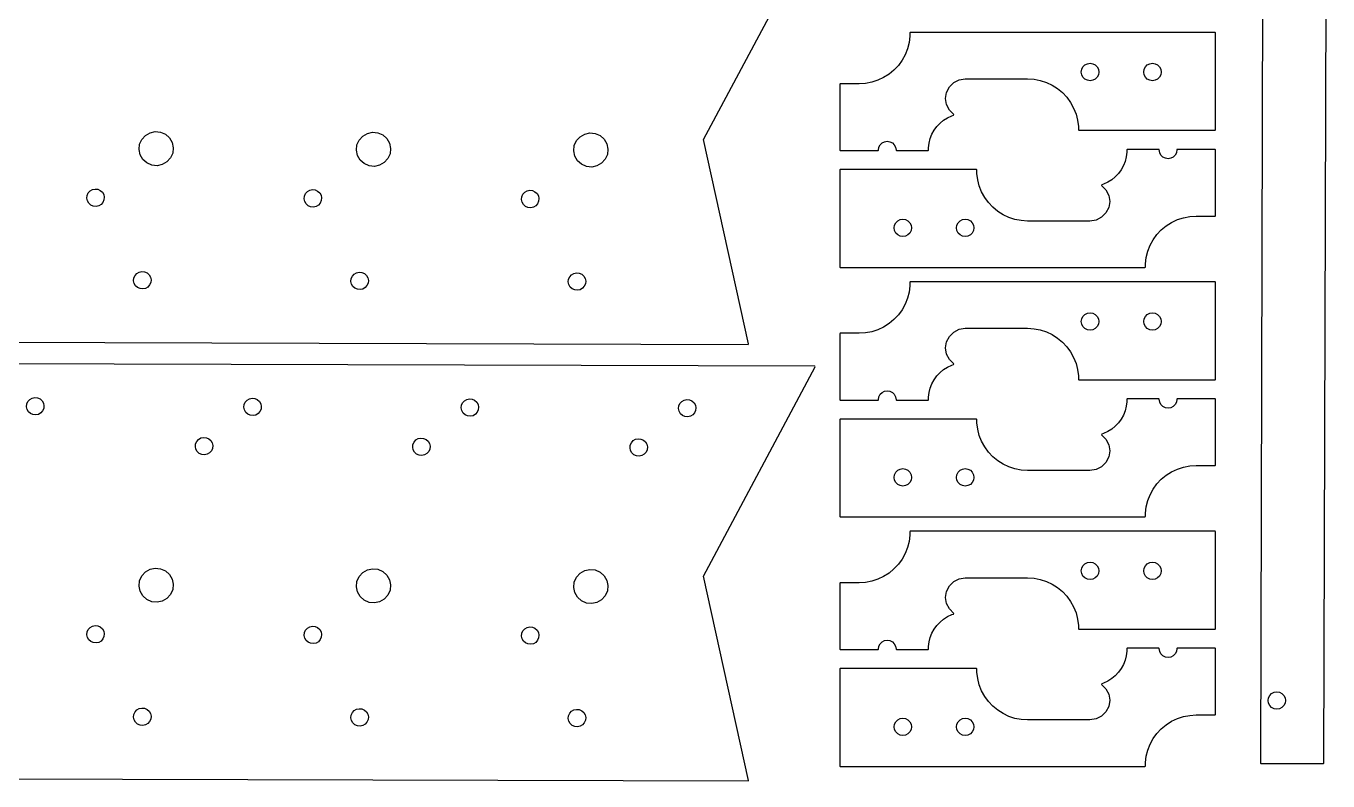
# Model space of a CAD drawing. Header units: metres. Extents: x 5 to 408, y 9 to 287.
# Drawn here: x 199.5 to 408.1, y 8.8 to 129.9 of the extents above; entities that cross this region are included whole.
import ezdxf

# ---------------------------------------------------------------- set-up
doc = ezdxf.new("R2010")
doc.units = ezdxf.units.M

msp = doc.modelspace()

# ---------------------------------------------------------------- linework, layer by layer
for p, q in [((397.929, 221.768), (397.292, 11.686)), ((407.492, 11.6551), (408.129, 221.737)), ((308.056, 111.654), (325.942, 145.211)), ((341.134, 128.238), (341.005, 127.223)), ((341.192, 128.85), (341.134, 128.791)), ((341.134, 128.791), (341.134, 128.238)), ((390.041, 128.85), (341.192, 128.85)), ((390.1, 128.791), (390.041, 128.85)), ((390.1, 113.209), (390.1, 128.791)), ((340.374, 125.28), (339.881, 124.383)), ((340.751, 126.232), (340.374, 125.28)), ((341.005, 127.223), (340.751, 126.232)), ((339.28, 123.555), (338.579, 122.809)), ((339.881, 124.383), (339.28, 123.555)), ((368.67, 122.932), (368.868, 123.322)), ((368.868, 123.322), (369.178, 123.632)), ((369.178, 123.632), (369.568, 123.83)), ((369.568, 123.83), (370, 123.899)), ((370, 123.899), (370.432, 123.83)), ((370.432, 123.83), (370.822, 123.632)), ((370.822, 123.632), (371.132, 123.322)), ((371.132, 123.322), (371.33, 122.932)), ((378.67, 122.932), (378.868, 123.322)), ((378.868, 123.322), (379.178, 123.632)), ((379.178, 123.632), (379.568, 123.83)), ((379.568, 123.83), (380, 123.899)), ((380, 123.899), (380.432, 123.83)), ((380.432, 123.83), (380.822, 123.632)), ((380.822, 123.632), (381.132, 123.322)), ((381.132, 123.322), (381.33, 122.932)), ((336, 121.173), (335.027, 120.856)), ((336.926, 121.608), (336, 121.173)), ((337.79, 122.157), (336.926, 121.608)), ((338.579, 122.809), (337.79, 122.157)), ((348.149, 120.797), (349.027, 121.245)), ((349.027, 121.245), (350.008, 121.4)), ((350.008, 121.4), (359.997, 121.4)), ((359.997, 121.4), (361.021, 121.336)), ((361.021, 121.336), (362.027, 121.144)), ((362.027, 121.144), (363, 120.827)), ((368.601, 122.5), (368.67, 122.932)), ((368.67, 122.068), (368.601, 122.5)), ((368.868, 121.678), (368.67, 122.068)), ((369.178, 121.368), (368.868, 121.678)), ((369.568, 121.17), (369.178, 121.368)), ((370, 121.101), (369.568, 121.17)), ((370.432, 121.17), (370, 121.101)), ((370.822, 121.368), (370.432, 121.17)), ((371.132, 121.678), (370.822, 121.368)), ((371.33, 122.068), (371.132, 121.678)), ((371.33, 122.932), (371.399, 122.5)), ((371.399, 122.5), (371.33, 122.068)), ((378.601, 122.5), (378.67, 122.932)), ((378.67, 122.068), (378.601, 122.5)), ((378.868, 121.678), (378.67, 122.068)), ((379.178, 121.368), (378.868, 121.678)), ((379.568, 121.17), (379.178, 121.368)), ((380, 121.101), (379.568, 121.17)), ((380.432, 121.17), (380, 121.101)), ((380.822, 121.368), (380.432, 121.17)), ((381.132, 121.678), (380.822, 121.368)), ((381.33, 122.068), (381.132, 121.678)), ((381.33, 122.932), (381.399, 122.5)), ((381.399, 122.5), (381.33, 122.068)), ((329.959, 120.6), (329.9, 120.541)), ((329.9, 120.541), (329.9, 109.959)), ((332.997, 120.6), (329.959, 120.6)), ((334.021, 120.664), (332.997, 120.6)), ((335.027, 120.856), (334.021, 120.664)), ((346.851, 118.25), (347.005, 119.223)), ((347.005, 119.223), (347.453, 120.101)), ((347.453, 120.101), (348.149, 120.797)), ((363, 120.827), (363.926, 120.392)), ((363.926, 120.392), (364.79, 119.843)), ((364.79, 119.843), (365.579, 119.191)), ((365.579, 119.191), (366.279, 118.445)), ((347.005, 117.277), (346.851, 118.25)), ((347.453, 116.399), (347.005, 117.277)), ((366.279, 118.445), (366.881, 117.617)), ((366.881, 117.617), (367.374, 116.72)), ((345.961, 114.301), (346.532, 114.773)), ((346.532, 114.773), (347.158, 115.17)), ((347.158, 115.17), (347.828, 115.485)), ((348.159, 115.693), (347.453, 116.399)), ((347.828, 115.485), (348.132, 115.584)), ((348.132, 115.584), (348.159, 115.693)), ((367.374, 116.72), (367.751, 115.768)), ((367.751, 115.768), (368.005, 114.777)), ((368.005, 114.777), (368.134, 113.762)), ((218.619, 112.341), (219.362, 112.77)), ((219.362, 112.77), (220.201, 112.949)), ((220.201, 112.949), (221.053, 112.859)), ((221.053, 112.859), (221.837, 112.51)), ((254.19, 112.665), (255.029, 112.843)), ((255.029, 112.843), (255.881, 112.753)), ((255.881, 112.753), (256.665, 112.404)), ((289.018, 112.559), (289.856, 112.737)), ((289.856, 112.737), (290.709, 112.648)), ((344.662, 112.512), (345.019, 113.161)), ((345.019, 113.161), (345.454, 113.761)), ((345.454, 113.761), (345.961, 114.301)), ((368.134, 113.762), (368.134, 113.209)), ((368.134, 113.209), (368.192, 113.15)), ((368.192, 113.15), (390.041, 113.15)), ((390.041, 113.15), (390.1, 113.209)), ((217.607, 110.068), (217.696, 110.921)), ((217.696, 110.921), (218.045, 111.704)), ((218.045, 111.704), (218.619, 112.341)), ((221.837, 112.51), (222.474, 111.936)), ((222.474, 111.936), (222.903, 111.193)), ((222.903, 111.193), (223.081, 110.355)), ((252.435, 109.962), (252.524, 110.815)), ((252.524, 110.815), (252.873, 111.599)), ((252.873, 111.599), (253.447, 112.236)), ((253.447, 112.236), (254.19, 112.665)), ((256.665, 112.404), (257.302, 111.831)), ((257.302, 111.831), (257.731, 111.088)), ((257.731, 111.088), (257.909, 110.249)), ((287.263, 109.856), (287.352, 110.709)), ((287.352, 110.709), (287.701, 111.493)), ((287.701, 111.493), (288.275, 112.13)), ((288.275, 112.13), (289.018, 112.559)), ((290.709, 112.648), (291.493, 112.299)), ((291.493, 112.299), (292.13, 111.725)), ((292.13, 111.725), (292.559, 110.982)), ((292.559, 110.982), (292.737, 110.143)), ((315.281, 78.8888), (308.056, 111.654)), ((336.17, 110.432), (336.368, 110.822)), ((336.368, 110.822), (336.678, 111.132)), ((336.678, 111.132), (337.068, 111.33)), ((337.068, 111.33), (337.5, 111.399)), ((337.5, 111.399), (337.932, 111.33)), ((337.932, 111.33), (338.322, 111.132)), ((338.322, 111.132), (338.632, 110.822)), ((338.632, 110.822), (338.83, 110.432)), ((344.112, 110.37), (344.205, 111.105)), ((344.205, 111.105), (344.389, 111.823)), ((344.389, 111.823), (344.662, 112.512)), ((217.785, 109.229), (217.607, 110.068)), ((218.214, 108.486), (217.785, 109.229)), ((222.643, 108.718), (222.069, 108.081)), ((222.992, 109.502), (222.643, 108.718)), ((223.081, 110.355), (222.992, 109.502)), ((252.613, 109.123), (252.435, 109.962)), ((253.042, 108.38), (252.613, 109.123)), ((257.471, 108.613), (256.897, 107.975)), ((257.82, 109.396), (257.471, 108.613)), ((257.909, 110.249), (257.82, 109.396)), ((287.441, 109.018), (287.263, 109.856)), ((287.87, 108.275), (287.441, 109.018)), ((292.299, 108.507), (291.725, 107.87)), ((292.648, 109.291), (292.299, 108.507)), ((292.737, 110.143), (292.648, 109.291)), ((329.9, 109.959), (329.959, 109.9)), ((329.959, 109.9), (336.037, 109.9)), ((336.037, 109.9), (336.093, 109.948)), ((336.093, 109.948), (336.17, 110.432)), ((338.83, 110.432), (338.907, 109.948)), ((338.907, 109.948), (338.963, 109.9)), ((338.963, 109.9), (344.053, 109.9)), ((344.053, 109.9), (344.112, 109.959)), ((344.112, 109.959), (344.112, 110.37)), ((375.795, 108.895), (375.611, 108.177)), ((375.888, 109.63), (375.795, 108.895)), ((375.947, 110.1), (375.888, 110.041)), ((375.888, 110.041), (375.888, 109.63)), ((381.037, 110.1), (375.947, 110.1)), ((381.093, 110.052), (381.037, 110.1)), ((381.17, 109.568), (381.093, 110.052)), ((381.368, 109.178), (381.17, 109.568)), ((381.678, 108.868), (381.368, 109.178)), ((382.068, 108.67), (381.678, 108.868)), ((382.5, 108.601), (382.068, 108.67)), ((382.932, 108.67), (382.5, 108.601)), ((383.322, 108.868), (382.932, 108.67)), ((383.632, 109.178), (383.322, 108.868)), ((383.83, 109.568), (383.632, 109.178)), ((383.907, 110.052), (383.83, 109.568)), ((383.963, 110.1), (383.907, 110.052)), ((390.041, 110.1), (383.963, 110.1)), ((390.1, 110.041), (390.041, 110.1)), ((390.1, 99.4586), (390.1, 110.041)), ((218.851, 107.912), (218.214, 108.486)), ((219.635, 107.563), (218.851, 107.912)), ((220.488, 107.474), (219.635, 107.563)), ((221.326, 107.652), (220.488, 107.474)), ((222.069, 108.081), (221.326, 107.652)), ((253.679, 107.807), (253.042, 108.38)), ((254.463, 107.458), (253.679, 107.807)), ((255.316, 107.368), (254.463, 107.458)), ((256.154, 107.546), (255.316, 107.368)), ((256.897, 107.975), (256.154, 107.546)), ((288.507, 107.701), (287.87, 108.275)), ((289.291, 107.352), (288.507, 107.701)), ((290.143, 107.263), (289.291, 107.352)), ((290.982, 107.441), (290.143, 107.263)), ((291.725, 107.87), (290.982, 107.441)), ((329.959, 106.85), (329.9, 106.791)), ((329.9, 106.791), (329.9, 91.2086)), ((351.808, 106.85), (329.959, 106.85)), ((351.866, 106.791), (351.808, 106.85)), ((351.866, 106.238), (351.866, 106.791)), ((374.981, 106.839), (374.546, 106.239)), ((375.338, 107.488), (374.981, 106.839)), ((375.611, 108.177), (375.338, 107.488)), ((351.995, 105.223), (351.866, 106.238)), ((352.249, 104.232), (351.995, 105.223)), ((371.868, 104.416), (371.841, 104.307)), ((372.172, 104.515), (371.868, 104.416)), ((372.842, 104.83), (372.172, 104.515)), ((373.468, 105.227), (372.842, 104.83)), ((374.039, 105.699), (373.468, 105.227)), ((374.546, 106.239), (374.039, 105.699)), ((209.233, 102.271), (209.279, 102.707)), ((209.324, 101.843), (209.233, 102.271)), ((209.279, 102.707), (209.457, 103.106)), ((209.457, 103.106), (209.749, 103.432)), ((209.749, 103.432), (210.128, 103.65)), ((210.128, 103.65), (210.556, 103.741)), ((210.556, 103.741), (210.992, 103.696)), ((210.992, 103.696), (211.392, 103.518)), ((211.392, 103.518), (211.717, 103.225)), ((211.717, 103.225), (211.936, 102.846)), ((211.936, 102.846), (212.027, 102.418)), ((212.027, 102.418), (211.981, 101.983)), ((244.061, 102.166), (244.107, 102.601)), ((244.107, 102.601), (244.285, 103.001)), ((244.285, 103.001), (244.577, 103.326)), ((244.577, 103.326), (244.956, 103.545)), ((244.956, 103.545), (245.384, 103.636)), ((245.384, 103.636), (245.82, 103.59)), ((245.82, 103.59), (246.22, 103.412)), ((246.22, 103.412), (246.545, 103.119)), ((246.545, 103.119), (246.764, 102.74)), ((246.764, 102.74), (246.855, 102.312)), ((246.855, 102.312), (246.809, 101.877)), ((278.889, 102.06), (278.935, 102.496)), ((278.935, 102.496), (279.113, 102.895)), ((279.113, 102.895), (279.405, 103.221)), ((279.405, 103.221), (279.784, 103.439)), ((279.784, 103.439), (280.212, 103.53)), ((280.212, 103.53), (280.648, 103.485)), ((280.648, 103.485), (281.048, 103.307)), ((281.048, 103.307), (281.373, 103.014)), ((281.373, 103.014), (281.592, 102.635)), ((281.592, 102.635), (281.683, 102.207)), ((352.626, 103.28), (352.249, 104.232)), ((353.119, 102.383), (352.626, 103.28)), ((353.721, 101.555), (353.119, 102.383)), ((371.841, 104.307), (372.547, 103.601)), ((372.547, 103.601), (372.995, 102.723)), ((372.995, 102.723), (373.149, 101.75)), ((209.543, 101.464), (209.324, 101.843)), ((209.868, 101.172), (209.543, 101.464)), ((210.268, 100.994), (209.868, 101.172)), ((210.703, 100.948), (210.268, 100.994)), ((211.131, 101.039), (210.703, 100.948)), ((211.51, 101.258), (211.131, 101.039)), ((211.803, 101.583), (211.51, 101.258)), ((211.981, 101.983), (211.803, 101.583)), ((244.152, 101.738), (244.061, 102.166)), ((244.371, 101.359), (244.152, 101.738)), ((244.696, 101.066), (244.371, 101.359)), ((245.096, 100.888), (244.696, 101.066)), ((245.531, 100.842), (245.096, 100.888)), ((245.959, 100.933), (245.531, 100.842)), ((246.338, 101.152), (245.959, 100.933)), ((246.631, 101.477), (246.338, 101.152)), ((246.809, 101.877), (246.631, 101.477)), ((278.98, 101.632), (278.889, 102.06)), ((279.199, 101.253), (278.98, 101.632)), ((279.524, 100.96), (279.199, 101.253)), ((279.924, 100.782), (279.524, 100.96)), ((280.359, 100.737), (279.924, 100.782)), ((280.787, 100.828), (280.359, 100.737)), ((281.166, 101.046), (280.787, 100.828)), ((281.459, 101.372), (281.166, 101.046)), ((281.637, 101.771), (281.459, 101.372)), ((281.683, 102.207), (281.637, 101.771)), ((354.421, 100.809), (353.721, 101.555)), ((355.21, 100.157), (354.421, 100.809)), ((356.074, 99.6083), (355.21, 100.157)), ((372.995, 100.777), (372.547, 99.8992)), ((373.149, 101.75), (372.995, 100.777)), ((338.67, 97.9323), (338.868, 98.3222)), ((338.868, 98.3222), (339.178, 98.6316)), ((339.178, 98.6316), (339.568, 98.8303)), ((339.568, 98.8303), (340, 98.8988)), ((340, 98.8988), (340.432, 98.8303)), ((340.432, 98.8303), (340.822, 98.6316)), ((340.822, 98.6316), (341.132, 98.3222)), ((341.132, 98.3222), (341.33, 97.9323)), ((348.67, 97.9323), (348.868, 98.3222)), ((348.868, 98.3222), (349.178, 98.6316)), ((349.178, 98.6316), (349.568, 98.8303)), ((349.568, 98.8303), (350, 98.8988)), ((350, 98.8988), (350.432, 98.8303)), ((350.432, 98.8303), (350.822, 98.6316)), ((350.822, 98.6316), (351.132, 98.3222)), ((351.132, 98.3222), (351.33, 97.9323)), ((357, 99.1725), (356.074, 99.6083)), ((357.973, 98.8563), (357, 99.1725)), ((358.979, 98.6645), (357.973, 98.8563)), ((360.003, 98.6), (358.979, 98.6645)), ((369.992, 98.6), (360.003, 98.6)), ((370.973, 98.7554), (369.992, 98.6)), ((371.851, 99.2026), (370.973, 98.7554)), ((372.547, 99.8992), (371.851, 99.2026)), ((382.21, 97.8433), (383.074, 98.3917)), ((383.074, 98.3917), (384, 98.8275)), ((384, 98.8275), (384.973, 99.1438)), ((384.973, 99.1438), (385.979, 99.3355)), ((385.979, 99.3355), (387.003, 99.4)), ((387.003, 99.4), (390.041, 99.4)), ((390.041, 99.4), (390.1, 99.4586)), ((338.601, 97.5), (338.67, 97.9323)), ((338.67, 97.0677), (338.601, 97.5)), ((338.868, 96.6779), (338.67, 97.0677)), ((339.178, 96.3684), (338.868, 96.6779)), ((339.568, 96.1697), (339.178, 96.3684)), ((340, 96.1012), (339.568, 96.1697)), ((340.432, 96.1697), (340, 96.1012)), ((340.822, 96.3684), (340.432, 96.1697)), ((341.132, 96.6779), (340.822, 96.3684)), ((341.33, 97.0677), (341.132, 96.6779)), ((341.33, 97.9323), (341.399, 97.5)), ((341.399, 97.5), (341.33, 97.0677)), ((348.601, 97.5), (348.67, 97.9323)), ((348.67, 97.0677), (348.601, 97.5)), ((348.868, 96.6779), (348.67, 97.0677)), ((349.178, 96.3684), (348.868, 96.6779)), ((349.568, 96.1697), (349.178, 96.3684)), ((350, 96.1012), (349.568, 96.1697)), ((350.432, 96.1697), (350, 96.1012)), ((350.822, 96.3684), (350.432, 96.1697)), ((351.132, 96.6779), (350.822, 96.3684)), ((351.33, 97.0677), (351.132, 96.6779)), ((351.33, 97.9323), (351.399, 97.5)), ((351.399, 97.5), (351.33, 97.0677)), ((380.119, 95.6169), (380.72, 96.4449)), ((380.72, 96.4449), (381.421, 97.1909)), ((381.421, 97.1909), (382.21, 97.8433)), ((379.249, 93.7685), (379.626, 94.72)), ((379.626, 94.72), (380.119, 95.6169)), ((378.866, 91.7618), (378.995, 92.7771)), ((378.995, 92.7771), (379.249, 93.7685)), ((216.776, 89.4762), (216.954, 89.876)), ((216.954, 89.876), (217.246, 90.2011)), ((217.246, 90.2011), (217.625, 90.42)), ((217.625, 90.42), (218.053, 90.511)), ((218.053, 90.511), (218.489, 90.4652)), ((218.489, 90.4652), (218.888, 90.2872)), ((218.888, 90.2872), (219.214, 89.9944)), ((219.214, 89.9944), (219.432, 89.6154)), ((251.604, 89.3706), (251.782, 89.7704)), ((251.782, 89.7704), (252.074, 90.0956)), ((252.074, 90.0956), (252.453, 90.3144)), ((252.453, 90.3144), (252.881, 90.4054)), ((252.881, 90.4054), (253.317, 90.3596)), ((253.317, 90.3596), (253.716, 90.1816)), ((253.716, 90.1816), (254.042, 89.8888)), ((254.042, 89.8888), (254.26, 89.5098)), ((286.61, 89.6649), (286.902, 89.99)), ((286.902, 89.99), (287.281, 90.2089)), ((287.281, 90.2089), (287.709, 90.2999)), ((287.709, 90.2999), (288.145, 90.2541)), ((288.145, 90.2541), (288.544, 90.0761)), ((288.544, 90.0761), (288.87, 89.7833)), ((288.87, 89.7833), (289.088, 89.4042)), ((329.9, 91.2086), (329.959, 91.15)), ((329.959, 91.15), (378.808, 91.15)), ((378.808, 91.15), (378.866, 91.2086)), ((378.866, 91.2086), (378.866, 91.7618)), ((216.73, 89.0409), (216.776, 89.4762)), ((216.821, 88.6129), (216.73, 89.0409)), ((217.04, 88.2338), (216.821, 88.6129)), ((217.365, 87.9411), (217.04, 88.2338)), ((217.765, 87.763), (217.365, 87.9411)), ((218.2, 87.7173), (217.765, 87.763)), ((218.628, 87.8083), (218.2, 87.7173)), ((219.007, 88.0271), (218.628, 87.8083)), ((219.3, 88.3523), (219.007, 88.0271)), ((219.478, 88.7521), (219.3, 88.3523)), ((219.432, 89.6154), (219.523, 89.1874)), ((219.523, 89.1874), (219.478, 88.7521)), ((251.558, 88.9353), (251.604, 89.3706)), ((251.649, 88.5073), (251.558, 88.9353)), ((251.868, 88.1283), (251.649, 88.5073)), ((252.193, 87.8355), (251.868, 88.1283)), ((252.593, 87.6575), (252.193, 87.8355)), ((253.028, 87.6117), (252.593, 87.6575)), ((253.456, 87.7027), (253.028, 87.6117)), ((253.835, 87.9215), (253.456, 87.7027)), ((254.128, 88.2467), (253.835, 87.9215)), ((254.306, 88.6465), (254.128, 88.2467)), ((254.26, 89.5098), (254.351, 89.0818)), ((254.351, 89.0818), (254.306, 88.6465)), ((286.386, 88.8298), (286.432, 89.265)), ((286.477, 88.4017), (286.386, 88.8298)), ((286.432, 89.265), (286.61, 89.6649)), ((286.696, 88.0227), (286.477, 88.4017)), ((287.021, 87.7299), (286.696, 88.0227)), ((287.421, 87.5519), (287.021, 87.7299)), ((288.663, 87.816), (288.284, 87.5972)), ((288.956, 88.1412), (288.663, 87.816)), ((289.134, 88.541), (288.956, 88.1412)), ((289.088, 89.4042), (289.179, 88.9762)), ((289.179, 88.9762), (289.134, 88.541)), ((341.134, 88.2382), (341.005, 87.2229)), ((341.192, 88.85), (341.134, 88.7914)), ((341.134, 88.7914), (341.134, 88.2382)), ((390.041, 88.85), (341.192, 88.85)), ((390.1, 88.7914), (390.041, 88.85)), ((390.1, 73.2086), (390.1, 88.7914)), ((287.856, 87.5062), (287.421, 87.5519)), ((288.284, 87.5972), (287.856, 87.5062)), ((340.751, 86.2315), (340.374, 85.28)), ((341.005, 87.2229), (340.751, 86.2315)), ((339.28, 83.5551), (338.579, 82.8091)), ((339.881, 84.3831), (339.28, 83.5551)), ((340.374, 85.28), (339.881, 84.3831)), ((368.868, 83.3221), (369.178, 83.6316)), ((369.178, 83.6316), (369.568, 83.8303)), ((369.568, 83.8303), (370, 83.8988)), ((370, 83.8988), (370.432, 83.8303)), ((370.432, 83.8303), (370.822, 83.6316)), ((370.822, 83.6316), (371.132, 83.3221)), ((378.868, 83.3221), (379.178, 83.6316)), ((379.178, 83.6316), (379.568, 83.8303)), ((379.568, 83.8303), (380, 83.8988)), ((380, 83.8988), (380.432, 83.8303)), ((380.432, 83.8303), (380.822, 83.6316)), ((380.822, 83.6316), (381.132, 83.3221)), ((336.926, 81.6083), (336, 81.1725)), ((337.79, 82.1567), (336.926, 81.6083)), ((338.579, 82.8091), (337.79, 82.1567)), ((349.027, 81.2446), (350.008, 81.4)), ((350.008, 81.4), (359.997, 81.4)), ((359.997, 81.4), (361.021, 81.3355)), ((368.601, 82.5), (368.67, 82.9323)), ((368.67, 82.0677), (368.601, 82.5)), ((368.67, 82.9323), (368.868, 83.3221)), ((368.868, 81.6778), (368.67, 82.0677)), ((369.178, 81.3684), (368.868, 81.6778)), ((371.132, 81.6778), (370.822, 81.3684)), ((371.132, 83.3221), (371.33, 82.9323)), ((371.33, 82.0677), (371.132, 81.6778)), ((371.33, 82.9323), (371.399, 82.5)), ((371.399, 82.5), (371.33, 82.0677)), ((378.601, 82.5), (378.67, 82.9323)), ((378.67, 82.0677), (378.601, 82.5)), ((378.67, 82.9323), (378.868, 83.3221)), ((378.868, 81.6778), (378.67, 82.0677)), ((379.178, 81.3684), (378.868, 81.6778)), ((381.132, 81.6778), (380.822, 81.3684)), ((381.132, 83.3221), (381.33, 82.9323)), ((381.33, 82.0677), (381.132, 81.6778)), ((381.33, 82.9323), (381.399, 82.5)), ((381.399, 82.5), (381.33, 82.0677)), ((31.3663, 79.6743), (315.221, 78.814)), ((329.959, 80.6), (329.9, 80.5414)), ((329.9, 80.5414), (329.9, 69.9586)), ((332.997, 80.6), (329.959, 80.6)), ((334.021, 80.6645), (332.997, 80.6)), ((335.027, 80.8562), (334.021, 80.6645)), ((336, 81.1725), (335.027, 80.8562)), ((347.005, 79.223), (347.453, 80.1008)), ((347.453, 80.1008), (348.149, 80.7974)), ((348.149, 80.7974), (349.027, 81.2446)), ((361.021, 81.3355), (362.027, 81.1437)), ((362.027, 81.1437), (363, 80.8275)), ((363, 80.8275), (363.926, 80.3917)), ((363.926, 80.3917), (364.79, 79.8433)), ((364.79, 79.8433), (365.579, 79.1909)), ((369.568, 81.1697), (369.178, 81.3684)), ((370, 81.1012), (369.568, 81.1697)), ((370.432, 81.1697), (370, 81.1012)), ((370.822, 81.3684), (370.432, 81.1697)), ((379.568, 81.1697), (379.178, 81.3684)), ((380, 81.1012), (379.568, 81.1697)), ((380.432, 81.1697), (380, 81.1012)), ((380.822, 81.3684), (380.432, 81.1697)), ((315.221, 78.814), (315.281, 78.8888)), ((346.851, 78.25), (347.005, 79.223)), ((347.005, 77.2769), (346.851, 78.25)), ((347.453, 76.3992), (347.005, 77.2769)), ((365.579, 79.1909), (366.279, 78.4449)), ((366.279, 78.4449), (366.881, 77.6169)), ((366.881, 77.6169), (367.374, 76.72)), ((325.884, 75.3076), (48.4763, 76.1485)), ((308.056, 41.6539), (325.942, 75.2107)), ((325.942, 75.2107), (325.884, 75.3076)), ((346.532, 74.773), (347.158, 75.17)), ((347.158, 75.17), (347.828, 75.4855)), ((348.159, 75.6933), (347.453, 76.3992)), ((347.828, 75.4855), (348.132, 75.5843)), ((348.132, 75.5843), (348.159, 75.6933)), ((367.374, 76.72), (367.751, 75.7685)), ((367.751, 75.7685), (368.005, 74.7771)), ((344.662, 72.512), (345.019, 73.1613)), ((345.019, 73.1613), (345.454, 73.7607)), ((345.454, 73.7607), (345.961, 74.3007)), ((345.961, 74.3007), (346.532, 74.773)), ((368.005, 74.7771), (368.134, 73.7618)), ((368.134, 73.7618), (368.134, 73.2086)), ((368.134, 73.2086), (368.192, 73.15)), ((368.192, 73.15), (390.041, 73.15)), ((390.041, 73.15), (390.1, 73.2086)), ((336.368, 70.8221), (336.678, 71.1316)), ((336.678, 71.1316), (337.068, 71.3303)), ((337.068, 71.3303), (337.5, 71.3988)), ((337.5, 71.3988), (337.932, 71.3303)), ((337.932, 71.3303), (338.322, 71.1316)), ((338.322, 71.1316), (338.632, 70.8221)), ((344.112, 70.3705), (344.205, 71.1055)), ((344.205, 71.1055), (344.389, 71.8232)), ((344.389, 71.8232), (344.662, 72.512)), ((199.567, 68.8374), (199.613, 69.2726)), ((199.613, 69.2726), (199.791, 69.6724)), ((199.791, 69.6724), (200.084, 69.9976)), ((200.084, 69.9976), (200.463, 70.2165)), ((200.463, 70.2165), (200.891, 70.3074)), ((200.891, 70.3074), (201.326, 70.2617)), ((201.326, 70.2617), (201.726, 70.0837)), ((201.726, 70.0837), (202.051, 69.7909)), ((202.051, 69.7909), (202.27, 69.4118)), ((202.27, 69.4118), (202.361, 68.9838)), ((202.361, 68.9838), (202.315, 68.5486)), ((234.395, 68.7318), (234.441, 69.1671)), ((234.441, 69.1671), (234.619, 69.5669)), ((234.619, 69.5669), (234.912, 69.8921)), ((234.912, 69.8921), (235.291, 70.1109)), ((235.291, 70.1109), (235.719, 70.2019)), ((235.719, 70.2019), (236.154, 70.1561)), ((236.154, 70.1561), (236.554, 69.9781)), ((236.554, 69.9781), (236.879, 69.6853)), ((236.879, 69.6853), (237.098, 69.3063)), ((237.098, 69.3063), (237.189, 68.8783)), ((237.189, 68.8783), (237.143, 68.443)), ((269.223, 68.6262), (269.269, 69.0615)), ((269.269, 69.0615), (269.447, 69.4613)), ((269.447, 69.4613), (269.74, 69.7865)), ((269.74, 69.7865), (270.119, 70.0054)), ((270.119, 70.0054), (270.547, 70.0963)), ((270.547, 70.0963), (270.982, 70.0506)), ((270.982, 70.0506), (271.382, 69.8726)), ((271.382, 69.8726), (271.707, 69.5798)), ((271.707, 69.5798), (271.926, 69.2007)), ((271.926, 69.2007), (272.017, 68.7727)), ((304.051, 68.5207), (304.097, 68.9559)), ((304.097, 68.9559), (304.275, 69.3558)), ((304.275, 69.3558), (304.568, 69.6809)), ((304.568, 69.6809), (304.947, 69.8998)), ((304.947, 69.8998), (305.375, 69.9908)), ((305.375, 69.9908), (305.81, 69.945)), ((305.81, 69.945), (306.21, 69.767)), ((306.21, 69.767), (306.535, 69.4742)), ((306.535, 69.4742), (306.754, 69.0951)), ((306.754, 69.0951), (306.845, 68.6672)), ((329.9, 69.9586), (329.959, 69.9)), ((329.959, 69.9), (336.037, 69.9)), ((336.037, 69.9), (336.093, 69.9479)), ((336.093, 69.9479), (336.17, 70.4323)), ((336.17, 70.4323), (336.368, 70.8221)), ((338.632, 70.8221), (338.83, 70.4323)), ((338.83, 70.4323), (338.907, 69.9479)), ((338.907, 69.9479), (338.963, 69.9)), ((338.963, 69.9), (344.053, 69.9)), ((344.053, 69.9), (344.112, 69.9586)), ((344.112, 69.9586), (344.112, 70.3705)), ((375.795, 68.8945), (375.611, 68.1768)), ((375.888, 69.6295), (375.795, 68.8945)), ((375.947, 70.1), (375.888, 70.0414)), ((375.888, 70.0414), (375.888, 69.6295)), ((381.037, 70.1), (375.947, 70.1)), ((381.093, 70.0521), (381.037, 70.1)), ((381.17, 69.5677), (381.093, 70.0521)), ((381.368, 69.1779), (381.17, 69.5677)), ((381.678, 68.8684), (381.368, 69.1779)), ((382.068, 68.6697), (381.678, 68.8684)), ((383.322, 68.8684), (382.932, 68.6697)), ((383.632, 69.1779), (383.322, 68.8684)), ((383.83, 69.5677), (383.632, 69.1779)), ((383.907, 70.0521), (383.83, 69.5677)), ((383.963, 70.1), (383.907, 70.0521)), ((390.041, 70.1), (383.963, 70.1)), ((390.1, 70.0414), (390.041, 70.1)), ((390.1, 59.4586), (390.1, 70.0414)), ((199.658, 68.4094), (199.567, 68.8374)), ((199.877, 68.0303), (199.658, 68.4094)), ((200.202, 67.7375), (199.877, 68.0303)), ((200.602, 67.5595), (200.202, 67.7375)), ((201.037, 67.5138), (200.602, 67.5595)), ((201.465, 67.6048), (201.037, 67.5138)), ((201.844, 67.8236), (201.465, 67.6048)), ((202.137, 68.1488), (201.844, 67.8236)), ((202.315, 68.5486), (202.137, 68.1488)), ((234.486, 68.3038), (234.395, 68.7318)), ((234.705, 67.9248), (234.486, 68.3038)), ((235.03, 67.632), (234.705, 67.9248)), ((235.43, 67.454), (235.03, 67.632)), ((235.865, 67.4082), (235.43, 67.454)), ((236.293, 67.4992), (235.865, 67.4082)), ((236.672, 67.718), (236.293, 67.4992)), ((236.965, 68.0432), (236.672, 67.718)), ((237.143, 68.443), (236.965, 68.0432)), ((269.314, 68.1982), (269.223, 68.6262)), ((269.533, 67.8192), (269.314, 68.1982)), ((269.858, 67.5264), (269.533, 67.8192)), ((270.258, 67.3484), (269.858, 67.5264)), ((270.693, 67.3026), (270.258, 67.3484)), ((271.121, 67.3936), (270.693, 67.3026)), ((271.5, 67.6125), (271.121, 67.3936)), ((271.793, 67.9377), (271.5, 67.6125)), ((271.971, 68.3374), (271.793, 67.9377)), ((272.017, 68.7727), (271.971, 68.3374)), ((304.142, 68.0927), (304.051, 68.5207)), ((304.361, 67.7136), (304.142, 68.0927)), ((304.686, 67.4209), (304.361, 67.7136)), ((305.086, 67.2428), (304.686, 67.4209)), ((305.521, 67.1971), (305.086, 67.2428)), ((305.949, 67.2881), (305.521, 67.1971)), ((306.328, 67.5069), (305.949, 67.2881)), ((306.621, 67.8321), (306.328, 67.5069)), ((306.799, 68.2319), (306.621, 67.8321)), ((306.845, 68.6672), (306.799, 68.2319)), ((329.959, 66.85), (329.9, 66.7914)), ((329.9, 66.7914), (329.9, 51.2086)), ((351.808, 66.85), (329.959, 66.85)), ((351.866, 66.7914), (351.808, 66.85)), ((351.866, 66.2382), (351.866, 66.7914)), ((374.981, 66.8387), (374.546, 66.2393)), ((375.338, 67.488), (374.981, 66.8387)), ((375.611, 68.1768), (375.338, 67.488)), ((382.5, 68.6012), (382.068, 68.6697)), ((382.932, 68.6697), (382.5, 68.6012)), ((351.995, 65.2229), (351.866, 66.2382)), ((352.249, 64.2315), (351.995, 65.2229)), ((372.842, 64.83), (372.172, 64.5145)), ((373.468, 65.227), (372.842, 64.83)), ((374.039, 65.6993), (373.468, 65.227)), ((374.546, 66.2393), (374.039, 65.6993)), ((226.624, 62.4386), (226.669, 62.8739)), ((226.669, 62.8739), (226.847, 63.2737)), ((226.847, 63.2737), (227.14, 63.5989)), ((227.14, 63.5989), (227.519, 63.8177)), ((227.519, 63.8177), (227.947, 63.9087)), ((227.947, 63.9087), (228.382, 63.8629)), ((228.382, 63.8629), (228.782, 63.6849)), ((228.782, 63.6849), (229.107, 63.3921)), ((229.107, 63.3921), (229.326, 63.0131)), ((229.326, 63.0131), (229.417, 62.5851)), ((261.452, 62.333), (261.497, 62.7683)), ((261.497, 62.7683), (261.675, 63.1681)), ((261.675, 63.1681), (261.968, 63.4933)), ((261.968, 63.4933), (262.347, 63.7121)), ((262.347, 63.7121), (262.775, 63.8031)), ((262.775, 63.8031), (263.21, 63.7574)), ((263.21, 63.7574), (263.61, 63.5793)), ((263.61, 63.5793), (263.935, 63.2866)), ((263.935, 63.2866), (264.154, 62.9075)), ((264.154, 62.9075), (264.245, 62.4795)), ((296.28, 62.2275), (296.325, 62.6628)), ((296.325, 62.6628), (296.503, 63.0625)), ((296.503, 63.0625), (296.796, 63.3877)), ((296.796, 63.3877), (297.175, 63.6066)), ((297.175, 63.6066), (297.603, 63.6976)), ((297.603, 63.6976), (298.038, 63.6518)), ((298.038, 63.6518), (298.438, 63.4738)), ((298.438, 63.4738), (298.763, 63.181)), ((298.763, 63.181), (298.982, 62.802)), ((298.982, 62.802), (299.073, 62.3739)), ((352.626, 63.28), (352.249, 64.2315)), ((353.119, 62.3831), (352.626, 63.28)), ((371.868, 64.4157), (371.841, 64.3067)), ((371.841, 64.3067), (372.547, 63.6008)), ((372.172, 64.5145), (371.868, 64.4157)), ((372.547, 63.6008), (372.995, 62.7231)), ((372.995, 62.7231), (373.149, 61.75)), ((226.715, 62.0106), (226.624, 62.4386)), ((226.933, 61.6316), (226.715, 62.0106)), ((227.259, 61.3388), (226.933, 61.6316)), ((227.658, 61.1608), (227.259, 61.3388)), ((228.094, 61.115), (227.658, 61.1608)), ((228.522, 61.206), (228.094, 61.115)), ((228.901, 61.4248), (228.522, 61.206)), ((229.193, 61.75), (228.901, 61.4248)), ((229.372, 62.1498), (229.193, 61.75)), ((229.417, 62.5851), (229.372, 62.1498)), ((261.543, 61.9051), (261.452, 62.333)), ((261.761, 61.526), (261.543, 61.9051)), ((262.087, 61.2332), (261.761, 61.526)), ((262.486, 61.0552), (262.087, 61.2332)), ((262.922, 61.0094), (262.486, 61.0552)), ((263.35, 61.1004), (262.922, 61.0094)), ((263.729, 61.3193), (263.35, 61.1004)), ((264.021, 61.6444), (263.729, 61.3193)), ((264.199, 62.0443), (264.021, 61.6444)), ((264.245, 62.4795), (264.199, 62.0443)), ((296.371, 61.7995), (296.28, 62.2275)), ((296.589, 61.4204), (296.371, 61.7995)), ((296.915, 61.1276), (296.589, 61.4204)), ((297.314, 60.9496), (296.915, 61.1276)), ((297.75, 60.9039), (297.314, 60.9496)), ((298.178, 60.9949), (297.75, 60.9039)), ((298.557, 61.2137), (298.178, 60.9949)), ((298.849, 61.5389), (298.557, 61.2137)), ((299.027, 61.9387), (298.849, 61.5389)), ((299.073, 62.3739), (299.027, 61.9387)), ((353.721, 61.5551), (353.119, 62.3831)), ((354.421, 60.8091), (353.721, 61.5551)), ((355.21, 60.1567), (354.421, 60.8091)), ((372.995, 60.777), (372.547, 59.8992)), ((373.149, 61.75), (372.995, 60.777)), ((338.868, 58.3222), (339.178, 58.6316)), ((339.178, 58.6316), (339.568, 58.8303)), ((339.568, 58.8303), (340, 58.8988)), ((340, 58.8988), (340.432, 58.8303)), ((340.432, 58.8303), (340.822, 58.6316)), ((340.822, 58.6316), (341.132, 58.3222)), ((348.868, 58.3222), (349.178, 58.6316)), ((349.178, 58.6316), (349.568, 58.8303)), ((349.568, 58.8303), (350, 58.8988)), ((350, 58.8988), (350.432, 58.8303)), ((350.432, 58.8303), (350.822, 58.6316)), ((350.822, 58.6316), (351.132, 58.3222)), ((356.074, 59.6083), (355.21, 60.1567)), ((357, 59.1725), (356.074, 59.6083)), ((357.973, 58.8563), (357, 59.1725)), ((358.979, 58.6645), (357.973, 58.8563)), ((360.003, 58.6), (358.979, 58.6645)), ((369.992, 58.6), (360.003, 58.6)), ((370.973, 58.7554), (369.992, 58.6)), ((371.851, 59.2026), (370.973, 58.7554)), ((372.547, 59.8992), (371.851, 59.2026)), ((383.074, 58.3917), (384, 58.8275)), ((384, 58.8275), (384.973, 59.1438)), ((384.973, 59.1438), (385.979, 59.3355)), ((385.979, 59.3355), (387.003, 59.4)), ((387.003, 59.4), (390.041, 59.4)), ((390.041, 59.4), (390.1, 59.4586)), ((338.601, 57.5), (338.67, 57.9323)), ((338.67, 57.0677), (338.601, 57.5)), ((338.67, 57.9323), (338.868, 58.3222)), ((338.868, 56.6779), (338.67, 57.0677)), ((339.178, 56.3684), (338.868, 56.6779)), ((339.568, 56.1697), (339.178, 56.3684)), ((340.822, 56.3684), (340.432, 56.1697)), ((341.132, 56.6779), (340.822, 56.3684)), ((341.132, 58.3222), (341.33, 57.9323)), ((341.33, 57.0677), (341.132, 56.6779)), ((341.33, 57.9323), (341.399, 57.5)), ((341.399, 57.5), (341.33, 57.0677)), ((348.601, 57.5), (348.67, 57.9323)), ((348.67, 57.0677), (348.601, 57.5)), ((348.67, 57.9323), (348.868, 58.3222)), ((348.868, 56.6779), (348.67, 57.0677)), ((349.178, 56.3684), (348.868, 56.6779)), ((349.568, 56.1697), (349.178, 56.3684)), ((350.822, 56.3684), (350.432, 56.1697)), ((351.132, 56.6779), (350.822, 56.3684)), ((351.132, 58.3222), (351.33, 57.9323)), ((351.33, 57.0677), (351.132, 56.6779)), ((351.33, 57.9323), (351.399, 57.5)), ((351.399, 57.5), (351.33, 57.0677)), ((380.119, 55.6169), (380.72, 56.4449)), ((380.72, 56.4449), (381.421, 57.1909)), ((381.421, 57.1909), (382.21, 57.8433)), ((382.21, 57.8433), (383.074, 58.3917)), ((340, 56.1012), (339.568, 56.1697)), ((340.432, 56.1697), (340, 56.1012)), ((350, 56.1012), (349.568, 56.1697)), ((350.432, 56.1697), (350, 56.1012)), ((379.249, 53.7685), (379.626, 54.72)), ((379.626, 54.72), (380.119, 55.6169)), ((378.866, 51.7618), (378.995, 52.7771)), ((378.995, 52.7771), (379.249, 53.7685)), ((329.9, 51.2086), (329.959, 51.15)), ((329.959, 51.15), (378.808, 51.15)), ((378.808, 51.15), (378.866, 51.2086)), ((378.866, 51.2086), (378.866, 51.7618)), ((341.134, 48.2382), (341.005, 47.2229)), ((341.192, 48.85), (341.134, 48.7914)), ((341.134, 48.7914), (341.134, 48.2382)), ((390.041, 48.85), (341.192, 48.85)), ((390.1, 48.7914), (390.041, 48.85)), ((390.1, 33.2086), (390.1, 48.7914)), ((340.751, 46.2315), (340.374, 45.28)), ((341.005, 47.2229), (340.751, 46.2315)), ((339.881, 44.3831), (339.28, 43.5551)), ((340.374, 45.28), (339.881, 44.3831)), ((369.178, 43.6316), (369.568, 43.8303)), ((369.568, 43.8303), (370, 43.8988)), ((370, 43.8988), (370.432, 43.8303)), ((370.432, 43.8303), (370.822, 43.6316)), ((379.178, 43.6316), (379.568, 43.8303)), ((379.568, 43.8303), (380, 43.8987)), ((380, 43.8987), (380.432, 43.8303)), ((380.432, 43.8303), (380.822, 43.6316)), ((218.045, 41.7041), (218.619, 42.3414)), ((218.619, 42.3414), (219.362, 42.7702)), ((219.362, 42.7702), (220.201, 42.9485)), ((220.201, 42.9485), (221.053, 42.8589)), ((221.053, 42.8589), (221.837, 42.51)), ((221.837, 42.51), (222.474, 41.9362)), ((222.474, 41.9362), (222.903, 41.1934)), ((252.873, 41.5985), (253.447, 42.2358)), ((253.447, 42.2358), (254.19, 42.6647)), ((254.19, 42.6647), (255.029, 42.843)), ((255.029, 42.843), (255.881, 42.7533)), ((255.881, 42.7533), (256.665, 42.4045)), ((256.665, 42.4045), (257.302, 41.8306)), ((257.302, 41.8306), (257.731, 41.0879)), ((287.701, 41.493), (288.275, 42.1302)), ((288.275, 42.1302), (289.018, 42.5591)), ((289.018, 42.5591), (289.856, 42.7374)), ((289.856, 42.7374), (290.709, 42.6477)), ((290.709, 42.6477), (291.493, 42.2989)), ((291.493, 42.2989), (292.13, 41.7251)), ((337.79, 42.1567), (336.926, 41.6083)), ((338.579, 42.8091), (337.79, 42.1567)), ((339.28, 43.5551), (338.579, 42.8091)), ((368.601, 42.5), (368.67, 42.9323)), ((368.67, 42.0677), (368.601, 42.5)), ((368.67, 42.9323), (368.868, 43.3221)), ((368.868, 41.6778), (368.67, 42.0677)), ((368.868, 43.3221), (369.178, 43.6316)), ((370.822, 43.6316), (371.132, 43.3221)), ((371.132, 43.3221), (371.33, 42.9323)), ((371.33, 42.0677), (371.132, 41.6778)), ((371.33, 42.9323), (371.399, 42.5)), ((371.399, 42.5), (371.33, 42.0677)), ((378.601, 42.5), (378.67, 42.9322)), ((378.67, 42.0677), (378.601, 42.5)), ((378.67, 42.9322), (378.868, 43.3221)), ((378.868, 41.6778), (378.67, 42.0677)), ((378.868, 43.3221), (379.178, 43.6316)), ((380.822, 43.6316), (381.132, 43.3221)), ((381.132, 43.3221), (381.33, 42.9322)), ((381.33, 42.0677), (381.132, 41.6778)), ((381.33, 42.9322), (381.399, 42.5)), ((381.399, 42.5), (381.33, 42.0677)), ((217.607, 40.0676), (217.696, 40.9206)), ((217.785, 39.2288), (217.607, 40.0676)), ((217.696, 40.9206), (218.045, 41.7041)), ((222.903, 41.1934), (223.081, 40.3546)), ((223.081, 40.3546), (222.992, 39.5016)), ((252.435, 39.9621), (252.524, 40.815)), ((252.613, 39.1232), (252.435, 39.9621)), ((252.524, 40.815), (252.873, 41.5985)), ((257.731, 41.0879), (257.909, 40.2491)), ((257.909, 40.2491), (257.82, 39.3961)), ((287.263, 39.8565), (287.352, 40.7095)), ((287.441, 39.0177), (287.263, 39.8565)), ((287.352, 40.7095), (287.701, 41.493)), ((292.13, 41.7251), (292.559, 40.9823)), ((292.559, 40.9823), (292.737, 40.1435)), ((292.737, 40.1435), (292.648, 39.2905)), ((315.281, 8.8888), (308.056, 41.6539)), ((329.959, 40.6), (329.9, 40.5414)), ((329.9, 40.5414), (329.9, 29.9586)), ((332.997, 40.6), (329.959, 40.6)), ((334.021, 40.6645), (332.997, 40.6)), ((335.027, 40.8562), (334.021, 40.6645)), ((336, 41.1725), (335.027, 40.8562)), ((336.926, 41.6083), (336, 41.1725)), ((347.005, 39.223), (347.453, 40.1008)), ((347.453, 40.1008), (348.149, 40.7974)), ((348.149, 40.7974), (349.027, 41.2446)), ((349.027, 41.2446), (350.008, 41.4)), ((350.008, 41.4), (359.997, 41.4)), ((359.997, 41.4), (361.021, 41.3355)), ((361.021, 41.3355), (362.027, 41.1437)), ((362.027, 41.1437), (363, 40.8275)), ((363, 40.8275), (363.926, 40.3917)), ((363.926, 40.3917), (364.79, 39.8433)), ((364.79, 39.8433), (365.579, 39.1909)), ((369.178, 41.3684), (368.868, 41.6778)), ((369.568, 41.1697), (369.178, 41.3684)), ((370, 41.1012), (369.568, 41.1697)), ((370.432, 41.1697), (370, 41.1012)), ((370.822, 41.3684), (370.432, 41.1697)), ((371.132, 41.6778), (370.822, 41.3684)), ((379.178, 41.3683), (378.868, 41.6778)), ((379.568, 41.1697), (379.178, 41.3683)), ((380, 41.1012), (379.568, 41.1697)), ((380.432, 41.1697), (380, 41.1012)), ((380.822, 41.3683), (380.432, 41.1697)), ((381.132, 41.6778), (380.822, 41.3683)), ((218.214, 38.486), (217.785, 39.2288)), ((218.851, 37.9122), (218.214, 38.486)), ((219.635, 37.5634), (218.851, 37.9122)), ((220.488, 37.4737), (219.635, 37.5634)), ((221.326, 37.652), (220.488, 37.4737)), ((222.069, 38.0809), (221.326, 37.652)), ((222.643, 38.7181), (222.069, 38.0809)), ((222.992, 39.5016), (222.643, 38.7181)), ((253.042, 38.3805), (252.613, 39.1232)), ((253.679, 37.8066), (253.042, 38.3805)), ((254.463, 37.4578), (253.679, 37.8066)), ((256.897, 37.9753), (256.154, 37.5464)), ((257.471, 38.6126), (256.897, 37.9753)), ((257.82, 39.3961), (257.471, 38.6126)), ((287.87, 38.2749), (287.441, 39.0177)), ((288.507, 37.7011), (287.87, 38.2749)), ((289.291, 37.3522), (288.507, 37.7011)), ((291.725, 37.8697), (290.982, 37.4409)), ((292.299, 38.507), (291.725, 37.8697)), ((292.648, 39.2905), (292.299, 38.507)), ((346.851, 38.25), (347.005, 39.223)), ((347.005, 37.2769), (346.851, 38.25)), ((365.579, 39.1909), (366.279, 38.4449)), ((366.279, 38.4449), (366.881, 37.6169)), ((366.881, 37.6169), (367.374, 36.72)), ((255.316, 37.3681), (254.463, 37.4578)), ((256.154, 37.5464), (255.316, 37.3681)), ((290.143, 37.2626), (289.291, 37.3522)), ((290.982, 37.4409), (290.143, 37.2626)), ((347.453, 36.3992), (347.005, 37.2769)), ((347.158, 35.17), (347.828, 35.4855)), ((348.159, 35.6933), (347.453, 36.3992)), ((347.828, 35.4855), (348.132, 35.5843)), ((348.132, 35.5843), (348.159, 35.6933)), ((367.374, 36.72), (367.751, 35.7685)), ((367.751, 35.7685), (368.005, 34.7771)), ((209.457, 33.1064), (209.749, 33.4316)), ((209.749, 33.4316), (210.128, 33.6505)), ((210.128, 33.6505), (210.556, 33.7414)), ((210.556, 33.7414), (210.992, 33.6957)), ((210.992, 33.6957), (211.392, 33.5177)), ((211.392, 33.5177), (211.717, 33.2249)), ((244.577, 33.3261), (244.956, 33.5449)), ((244.956, 33.5449), (245.384, 33.6359)), ((245.384, 33.6359), (245.82, 33.5901)), ((245.82, 33.5901), (246.22, 33.4121)), ((246.22, 33.4121), (246.545, 33.1193)), ((279.405, 33.2205), (279.784, 33.4394)), ((279.784, 33.4394), (280.212, 33.5303)), ((280.212, 33.5303), (280.648, 33.4846)), ((280.648, 33.4846), (281.048, 33.3066)), ((345.019, 33.1613), (345.454, 33.7607)), ((345.454, 33.7607), (345.961, 34.3007)), ((345.961, 34.3007), (346.532, 34.773)), ((346.532, 34.773), (347.158, 35.17)), ((368.005, 34.7771), (368.134, 33.7618)), ((368.134, 33.7618), (368.134, 33.2086)), ((209.233, 32.2714), (209.279, 32.7066)), ((209.324, 31.8434), (209.233, 32.2714)), ((209.279, 32.7066), (209.457, 33.1064)), ((209.543, 31.4643), (209.324, 31.8434)), ((209.868, 31.1715), (209.543, 31.4643)), ((211.803, 31.5828), (211.51, 31.2576)), ((211.717, 33.2249), (211.936, 32.8458)), ((211.981, 31.9826), (211.803, 31.5828)), ((211.936, 32.8458), (212.027, 32.4179)), ((212.027, 32.4179), (211.981, 31.9826)), ((244.061, 32.1658), (244.107, 32.6011)), ((244.152, 31.7378), (244.061, 32.1658)), ((244.107, 32.6011), (244.285, 33.0009)), ((244.371, 31.3587), (244.152, 31.7378)), ((244.285, 33.0009), (244.577, 33.3261)), ((244.696, 31.066), (244.371, 31.3587)), ((246.631, 31.4772), (246.338, 31.152)), ((246.545, 33.1193), (246.764, 32.7403)), ((246.809, 31.877), (246.631, 31.4772)), ((246.764, 32.7403), (246.855, 32.3123)), ((246.855, 32.3123), (246.809, 31.877)), ((278.889, 32.0602), (278.935, 32.4955)), ((278.98, 31.6322), (278.889, 32.0602)), ((278.935, 32.4955), (279.113, 32.8953)), ((279.199, 31.2532), (278.98, 31.6322)), ((279.113, 32.8953), (279.405, 33.2205)), ((281.048, 33.3066), (281.373, 33.0138)), ((281.459, 31.3717), (281.166, 31.0465)), ((281.373, 33.0138), (281.592, 32.6347)), ((281.637, 31.7715), (281.459, 31.3717)), ((281.592, 32.6347), (281.683, 32.2067)), ((281.683, 32.2067), (281.637, 31.7715)), ((336.678, 31.1316), (337.068, 31.3303)), ((337.068, 31.3303), (337.5, 31.3988)), ((337.5, 31.3988), (337.932, 31.3303)), ((337.932, 31.3303), (338.322, 31.1316)), ((344.205, 31.1055), (344.389, 31.8232)), ((344.389, 31.8232), (344.662, 32.512)), ((344.662, 32.512), (345.019, 33.1613)), ((368.134, 33.2086), (368.192, 33.15)), ((368.192, 33.15), (390.041, 33.15)), ((390.041, 33.15), (390.1, 33.2086)), ((210.268, 30.9935), (209.868, 31.1715)), ((210.703, 30.9478), (210.268, 30.9935)), ((211.131, 31.0387), (210.703, 30.9478)), ((211.51, 31.2576), (211.131, 31.0387)), ((245.096, 30.888), (244.696, 31.066)), ((245.531, 30.8422), (245.096, 30.888)), ((245.959, 30.9332), (245.531, 30.8422)), ((246.338, 31.152), (245.959, 30.9332)), ((279.524, 30.9604), (279.199, 31.2532)), ((279.924, 30.7824), (279.524, 30.9604)), ((280.359, 30.7367), (279.924, 30.7824)), ((280.787, 30.8276), (280.359, 30.7367)), ((281.166, 31.0465), (280.787, 30.8276)), ((329.9, 29.9586), (329.959, 29.9)), ((329.959, 29.9), (336.037, 29.9)), ((336.037, 29.9), (336.093, 29.9479)), ((336.093, 29.9479), (336.17, 30.4323)), ((336.17, 30.4323), (336.368, 30.8221)), ((336.368, 30.8221), (336.678, 31.1316)), ((338.322, 31.1316), (338.632, 30.8221)), ((338.632, 30.8221), (338.83, 30.4323)), ((338.83, 30.4323), (338.907, 29.9479)), ((338.907, 29.9479), (338.963, 29.9)), ((338.963, 29.9), (344.053, 29.9)), ((344.053, 29.9), (344.112, 29.9586)), ((344.112, 30.3705), (344.205, 31.1055)), ((344.112, 29.9586), (344.112, 30.3705)), ((375.888, 29.6295), (375.795, 28.8945)), ((375.947, 30.1), (375.888, 30.0414)), ((375.888, 30.0414), (375.888, 29.6295)), ((381.037, 30.1), (375.947, 30.1)), ((381.093, 30.0521), (381.037, 30.1)), ((381.17, 29.5677), (381.093, 30.0521)), ((381.368, 29.1779), (381.17, 29.5677)), ((383.83, 29.5677), (383.632, 29.1779)), ((383.907, 30.0521), (383.83, 29.5677)), ((383.963, 30.1), (383.907, 30.0521)), ((390.041, 30.1), (383.963, 30.1)), ((390.1, 30.0414), (390.041, 30.1)), ((390.1, 19.4586), (390.1, 30.0414)), ((375.338, 27.488), (374.981, 26.8387)), ((375.611, 28.1768), (375.338, 27.488)), ((375.795, 28.8945), (375.611, 28.1768)), ((381.678, 28.8684), (381.368, 29.1779)), ((382.068, 28.6697), (381.678, 28.8684)), ((382.5, 28.6012), (382.068, 28.6697)), ((382.932, 28.6697), (382.5, 28.6012)), ((383.322, 28.8684), (382.932, 28.6697)), ((383.632, 29.1779), (383.322, 28.8684)), ((329.959, 26.85), (329.9, 26.7914)), ((329.9, 26.7914), (329.9, 11.2086)), ((351.808, 26.85), (329.959, 26.85)), ((351.866, 26.7914), (351.808, 26.85)), ((351.866, 26.2382), (351.866, 26.7914)), ((351.995, 25.2229), (351.866, 26.2382)), ((352.249, 24.2315), (351.995, 25.2229)), ((373.468, 25.227), (372.842, 24.83)), ((374.039, 25.6993), (373.468, 25.227)), ((374.546, 26.2393), (374.039, 25.6993)), ((374.981, 26.8387), (374.546, 26.2393)), ((352.626, 23.28), (352.249, 24.2315)), ((353.119, 22.3831), (352.626, 23.28)), ((371.868, 24.4157), (371.841, 24.3067)), ((371.841, 24.3067), (372.547, 23.6008)), ((372.172, 24.5145), (371.868, 24.4157)), ((372.842, 24.83), (372.172, 24.5145)), ((372.547, 23.6008), (372.995, 22.7231)), ((399.104, 22.8536), (399.494, 23.0511)), ((399.494, 23.0511), (399.927, 23.1182)), ((399.927, 23.1182), (400.359, 23.0484)), ((400.359, 23.0484), (400.748, 22.8486)), ((353.721, 21.5551), (353.119, 22.3831)), ((354.421, 20.8091), (353.721, 21.5551)), ((372.995, 22.7231), (373.149, 21.75)), ((373.149, 21.75), (372.995, 20.777)), ((398.524, 21.7237), (398.593, 22.1558)), ((398.591, 21.2912), (398.524, 21.7237)), ((398.788, 20.9008), (398.591, 21.2912)), ((398.593, 22.1558), (398.793, 22.545)), ((399.097, 20.5904), (398.788, 20.9008)), ((398.793, 22.545), (399.104, 22.8536)), ((401.051, 20.8939), (400.741, 20.5854)), ((400.748, 22.8486), (401.056, 22.5382)), ((401.251, 21.2832), (401.051, 20.8939)), ((401.056, 22.5382), (401.254, 22.1477)), ((401.321, 21.7153), (401.251, 21.2832)), ((401.254, 22.1477), (401.321, 21.7153)), ((216.73, 19.0409), (216.776, 19.4762)), ((216.821, 18.6129), (216.73, 19.0409)), ((216.776, 19.4762), (216.954, 19.876)), ((216.954, 19.876), (217.246, 20.2011)), ((217.246, 20.2011), (217.625, 20.42)), ((217.625, 20.42), (218.053, 20.511)), ((218.053, 20.511), (218.489, 20.4652)), ((218.489, 20.4652), (218.888, 20.2872)), ((218.888, 20.2872), (219.214, 19.9944)), ((219.214, 19.9944), (219.432, 19.6154)), ((219.432, 19.6154), (219.523, 19.1874)), ((219.523, 19.1874), (219.478, 18.7521)), ((251.558, 18.9353), (251.604, 19.3706)), ((251.649, 18.5073), (251.558, 18.9353)), ((251.604, 19.3706), (251.782, 19.7704)), ((251.782, 19.7704), (252.074, 20.0956)), ((252.074, 20.0956), (252.453, 20.3144)), ((252.453, 20.3144), (252.881, 20.4054)), ((252.881, 20.4054), (253.317, 20.3596)), ((253.317, 20.3596), (253.716, 20.1816)), ((253.716, 20.1816), (254.042, 19.8888)), ((254.042, 19.8888), (254.26, 19.5098)), ((254.26, 19.5098), (254.351, 19.0818)), ((254.351, 19.0818), (254.306, 18.6465)), ((286.386, 18.8298), (286.432, 19.265)), ((286.477, 18.4017), (286.386, 18.8298)), ((286.432, 19.265), (286.61, 19.6649)), ((286.61, 19.6649), (286.902, 19.99)), ((286.902, 19.99), (287.281, 20.2089)), ((287.281, 20.2089), (287.709, 20.2999)), ((287.709, 20.2999), (288.145, 20.2541)), ((288.145, 20.2541), (288.544, 20.0761)), ((288.544, 20.0761), (288.87, 19.7833)), ((288.87, 19.7833), (289.088, 19.4042)), ((289.088, 19.4042), (289.179, 18.9762)), ((289.179, 18.9762), (289.134, 18.541)), ((339.178, 18.6316), (339.568, 18.8303)), ((339.568, 18.8303), (340, 18.8988)), ((340, 18.8988), (340.432, 18.8303)), ((340.432, 18.8303), (340.822, 18.6316)), ((349.178, 18.6316), (349.568, 18.8303)), ((349.568, 18.8303), (350, 18.8988)), ((350, 18.8988), (350.432, 18.8303)), ((350.432, 18.8303), (350.822, 18.6316)), ((355.21, 20.1567), (354.421, 20.8091)), ((356.074, 19.6083), (355.21, 20.1567)), ((357, 19.1725), (356.074, 19.6083)), ((357.973, 18.8563), (357, 19.1725)), ((358.979, 18.6645), (357.973, 18.8563)), ((371.851, 19.2026), (370.973, 18.7554)), ((372.547, 19.8992), (371.851, 19.2026)), ((372.995, 20.777), (372.547, 19.8992)), ((383.074, 18.3917), (384, 18.8275)), ((384, 18.8275), (384.973, 19.1438)), ((384.973, 19.1438), (385.979, 19.3355)), ((385.979, 19.3355), (387.003, 19.4)), ((387.003, 19.4), (390.041, 19.4)), ((390.041, 19.4), (390.1, 19.4586)), ((399.486, 20.3905), (399.097, 20.5904)), ((399.918, 20.3207), (399.486, 20.3905)), ((400.351, 20.3879), (399.918, 20.3207)), ((400.741, 20.5854), (400.351, 20.3879)), ((217.04, 18.2338), (216.821, 18.6129)), ((217.365, 17.9411), (217.04, 18.2338)), ((217.765, 17.763), (217.365, 17.9411)), ((218.2, 17.7173), (217.765, 17.763)), ((218.628, 17.8083), (218.2, 17.7173)), ((219.007, 18.0271), (218.628, 17.8083)), ((219.3, 18.3523), (219.007, 18.0271)), ((219.478, 18.7521), (219.3, 18.3523)), ((251.868, 18.1283), (251.649, 18.5073)), ((252.193, 17.8355), (251.868, 18.1283)), ((252.593, 17.6575), (252.193, 17.8355)), ((253.028, 17.6117), (252.593, 17.6575)), ((253.456, 17.7027), (253.028, 17.6117)), ((253.835, 17.9215), (253.456, 17.7027)), ((254.128, 18.2467), (253.835, 17.9215)), ((254.306, 18.6465), (254.128, 18.2467)), ((286.696, 18.0227), (286.477, 18.4017)), ((287.021, 17.7299), (286.696, 18.0227)), ((287.421, 17.5519), (287.021, 17.7299)), ((287.856, 17.5062), (287.421, 17.5519)), ((288.284, 17.5972), (287.856, 17.5062)), ((288.663, 17.816), (288.284, 17.5972)), ((288.956, 18.1412), (288.663, 17.816)), ((289.134, 18.541), (288.956, 18.1412)), ((338.601, 17.5), (338.67, 17.9323)), ((338.67, 17.0677), (338.601, 17.5)), ((338.67, 17.9323), (338.868, 18.3222)), ((338.868, 16.6779), (338.67, 17.0677)), ((338.868, 18.3222), (339.178, 18.6316)), ((340.822, 18.6316), (341.132, 18.3222)), ((341.132, 18.3222), (341.33, 17.9323)), ((341.33, 17.0677), (341.132, 16.6779)), ((341.33, 17.9323), (341.399, 17.5)), ((341.399, 17.5), (341.33, 17.0677)), ((348.601, 17.5), (348.67, 17.9323)), ((348.67, 17.0677), (348.601, 17.5)), ((348.67, 17.9323), (348.868, 18.3222)), ((348.868, 16.6779), (348.67, 17.0677)), ((348.868, 18.3222), (349.178, 18.6316)), ((350.822, 18.6316), (351.132, 18.3222)), ((351.132, 18.3222), (351.33, 17.9323)), ((351.33, 17.0677), (351.132, 16.6779)), ((351.33, 17.9323), (351.399, 17.5)), ((351.399, 17.5), (351.33, 17.0677)), ((360.003, 18.6), (358.979, 18.6645)), ((369.992, 18.6), (360.003, 18.6)), ((370.973, 18.7554), (369.992, 18.6)), ((380.72, 16.4449), (381.421, 17.1909)), ((381.421, 17.1909), (382.21, 17.8433)), ((382.21, 17.8433), (383.074, 18.3917)), ((339.178, 16.3684), (338.868, 16.6779)), ((339.568, 16.1697), (339.178, 16.3684)), ((340, 16.1012), (339.568, 16.1697)), ((340.432, 16.1697), (340, 16.1012)), ((340.822, 16.3684), (340.432, 16.1697)), ((341.132, 16.6779), (340.822, 16.3684)), ((349.178, 16.3684), (348.868, 16.6779)), ((349.568, 16.1697), (349.178, 16.3684)), ((350, 16.1012), (349.568, 16.1697)), ((350.432, 16.1697), (350, 16.1012)), ((350.822, 16.3684), (350.432, 16.1697)), ((351.132, 16.6779), (350.822, 16.3684)), ((379.249, 13.7685), (379.626, 14.72)), ((379.626, 14.72), (380.119, 15.6169)), ((380.119, 15.6169), (380.72, 16.4449)), ((378.866, 11.7618), (378.995, 12.7771)), ((378.995, 12.7771), (379.249, 13.7685)), ((329.9, 11.2086), (329.959, 11.15)), ((329.959, 11.15), (378.808, 11.15)), ((378.808, 11.15), (378.866, 11.2086)), ((378.866, 11.2086), (378.866, 11.7618)), ((397.292, 11.686), (397.35, 11.6272)), ((397.35, 11.6272), (407.433, 11.5967)), ((407.433, 11.5967), (407.492, 11.6551)), ((31.3663, 9.6743), (315.221, 8.814)), ((315.221, 8.814), (315.281, 8.8888))]:
    msp.add_line(p, q)

doc.saveas('drawing.dxf')
